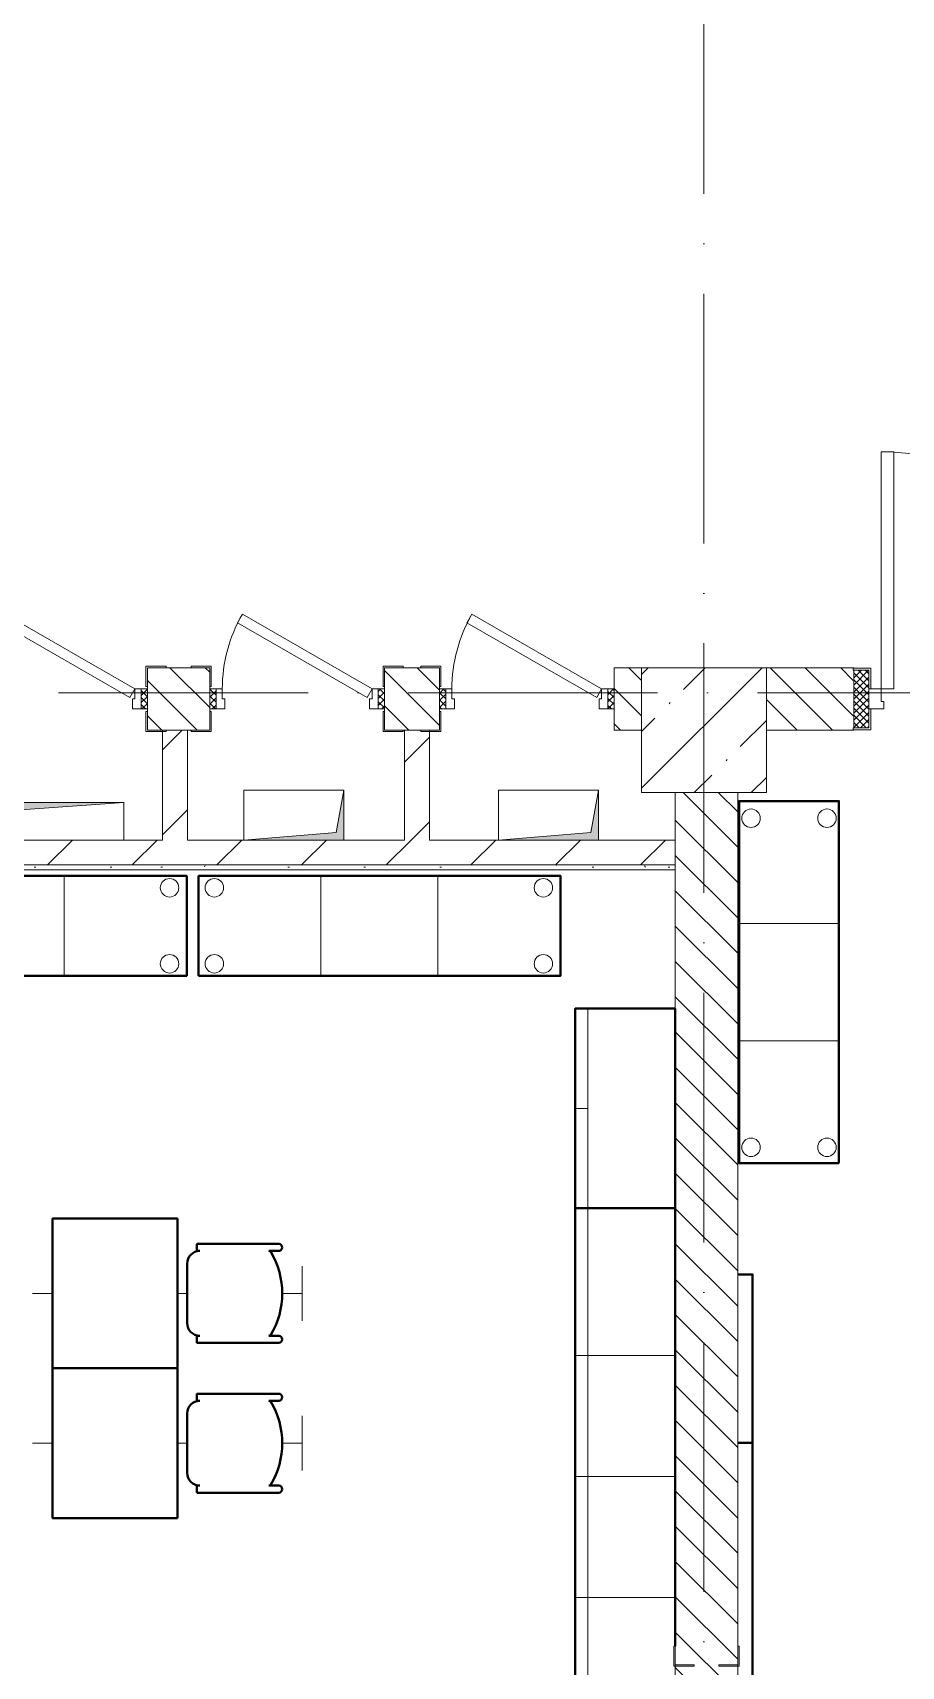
# Model space of a CAD drawing. Header units: millimetres. Extents: x -6467 to 105918, y -7090 to 92481.
# Drawn here: x 51810 to 55291, y 59181 to 65725 of the extents above; entities that cross this region are included whole.
import ezdxf

# ---------------------------------------------------------------- set-up
doc = ezdxf.new("R2010")
doc.units = ezdxf.units.MM
doc.linetypes.add('50_200_ШТРИХ_1Т_ш5_п1_п1_', pattern=[1400, 1000, -200, 0, -200])
doc.linetypes.add('IMPORT-ACAD_ISO02W100', pattern=[3000, 2400, -600])
for name, color, linetype, lineweight in [('A-DOOR', 7, 'Continuous', 9), ('A-DOOR-2', 7, 'Continuous', 5), ('A-DOOR-FRAM', 7, 'Continuous', 9), ('A-DOOR-FRAM-2', 7, 'Continuous', 5), ('A-WALL', 7, 'Continuous', 5), ('A-WALL-FNSH-1', 7, 'Continuous', 5), ('I-WALL', 7, 'Continuous', 5), ('S-COLS', 7, 'Continuous', 9), ('S-COLS-1', 7, 'Continuous', 5)]:
    doc.layers.add(name, color=color, linetype=linetype, lineweight=lineweight)
for name, color, linetype, lineweight, true_color in [('A-GENM-1', 7, 'Continuous', 9, 0xaaaaaa), ('A-GENM-2', 7, 'Continuous', 20, 0xaaaaaa), ('I-WALL-1', 7, 'Continuous', 5, 0x787878), ('M-EQPM-1', 7, 'Continuous', 9, 0xaaaaaa), ('M-EQPM-2', 7, 'Continuous', 9, 0xe2e2e2), ('мебель 2 этаж-1', 7, 'Continuous', 40, 0xaaaaaa), ('Оси-3', 7, '50_200_ШТРИХ_1Т_ш5_п1_п1_', 9, 0xaaaaaa), ('ТХ_невидимый-1', 7, 'IMPORT-ACAD_ISO02W100', 20, 0xaaaaaa), ('ТХ_функционал-2', 7, 'Continuous', 40, 0xaaaaaa), ('ТХ_функционал-4', 7, 'Continuous', 20, 0xaaaaaa)]:
    doc.layers.add(name, color=color, linetype=linetype, lineweight=lineweight, true_color=true_color)
pattern_1 = [(135, (0, 0), (-70.71068, -70.71068), [])]
pattern_2 = [(45, (0, 0), (-169.7056, 169.7056), [])]

# ---------------------------------------------------------------- blocks, each defined once
blk = doc.blocks.new('BSC_Колонна _Прямоугольная - 500х500-V14-АИ_План этажа Радиаторы_2')
at = {"layer": 'S-COLS-1'}
h = blk.add_hatch(dxfattribs=at)
h.set_pattern_fill('FP_42', color=256, style=0, pattern_type=2)
h.set_pattern_definition([(45, (-54500, -62931.04), (-228.0985, 228.0985), []), (45, (-54271.9, -62931.04), (-228.0985, 228.0985), [403.225, -80.645, 6.706, -73.939])])
h.paths.add_polyline_path([(-250, -250), (250, -250), (250, 250), (-250, 250), (-250, 110.7)])
for p, q in [((250, 250), (-250, 250)), ((-250, 250), (-250, -250)), ((250, -250), (250, 250)), ((-250, -250), (250, -250))]:
    blk.add_line(p, q, dxfattribs=at)
blk = doc.blocks.new('Канал вертикальный прямоугольный - Шахта - значок проема-V337-АИ_План этажа Радиаторы_2')
at = {"layer": 'M-EQPM-2'}
blk.add_hatch(color=256, dxfattribs=at).paths.add_polyline_path([(-200, 100), (-200, -100), (-170, 70), (198.3, 100)])
at = {"layer": 'M-EQPM-1'}
for p, q in [((-200, -100), (-200, 100)), ((-200, 100), (200, 100)), ((-170, 70), (-200, -100)), ((-170, 70), (200, 100)), ((200, 100), (200, -100)), ((200, -100), (-200, -100))]:
    blk.add_line(p, q, dxfattribs=at)
blk = doc.blocks.new('Канал вертикальный прямоугольный - Шахта - значок проема-24087326-АИ_План этажа Радиаторы_2')
at = {"layer": 'M-EQPM-2'}
blk.add_hatch(color=256, dxfattribs=at).paths.add_polyline_path([(200, 100), (-200, 100), (-200, -100), (-170, 70)])
at = {"layer": 'M-EQPM-1'}
for p, q in [((-200, -100), (-200, 100)), ((-200, 100), (200, 100)), ((-170, 70), (-200, -100)), ((-170, 70), (200, 100)), ((200, 100), (200, -100)), ((200, -100), (-200, -100))]:
    blk.add_line(p, q, dxfattribs=at)
blk = doc.blocks.new('110_Дверь_СКБ_1Ст_Внутренняя - ДОО_Д-22_Дв_700x2100h_Технический шкаф ЭОМ и СС EI30-25217176-АИ_План этажа Радиаторы_2')
at = {"layer": 'A-DOOR-2'}
h = blk.add_hatch(dxfattribs=at)
h.set_pattern_fill('FP_232', color=256, style=0, pattern_type=2)
h.set_pattern_definition([(135, (1951.41, 189.685), (-14.14214, -14.14214), []), (225, (1951.41, 189.685), (14.14214, -14.14214), [])])
h.paths.add_polyline_path([(362.5, -40), (362.5, 40), (337.5, 40), (337.5, -40)])
at = {"layer": 'A-DOOR-FRAM-2'}
h = blk.add_hatch(dxfattribs=at)
h.set_pattern_fill('FP_233', color=256, style=0, pattern_type=2)
h.set_pattern_definition([(45, (-171.384, 189.685), (-14.1421, 14.1421), []), (135, (-171.384, 189.685), (-14.1421, -14.1421), [])])
h.paths.add_polyline_path([(-312.5, -40), (-312.5, 40), (-337.5, 40), (-337.5, -40)])
at = {"layer": 'A-DOOR'}
for p, q in [((-207.1, 340), (-227.1, 305.4)), ((312.5, 40), (-207.1, 340)), ((-227.1, 305.4), (292.5, 5.4)), ((292.5, 5.4), (312.5, 40))]:
    blk.add_line(p, q, dxfattribs=at)
at = {"layer": 'A-DOOR-2'}
blk.add_arc((312.5, 40), 600, 150, 180, dxfattribs=at)
at = {"layer": 'A-DOOR-FRAM'}
for p, q in [((-312.5, 40), (-337.5, 40)), ((-337.5, 40), (-337.5, -40)), ((-287.5, 40), (-312.5, 40)), ((-312.5, 40), (-312.5, -40)), ((-312.5, -40), (-312.5, 40)), ((-287.5, 0), (-287.5, 40)), ((-277.5, 0), (-287.5, 0)), ((-277.5, -40), (-277.5, 0)), ((312.5, 0), (302.5, 0)), ((302.5, 0), (302.5, -40)), ((312.5, 40), (312.5, 0)), ((337.5, 40), (312.5, 40)), ((337.5, -40), (337.5, 40)), ((362.5, 40), (337.5, 40)), ((337.5, 40), (337.5, -40)), ((362.5, -40), (362.5, 40)), ((-337.5, -40), (-312.5, -40)), ((-312.5, -40), (-277.5, -40)), ((302.5, -40), (337.5, -40)), ((337.5, -40), (362.5, -40))]:
    blk.add_line(p, q, dxfattribs=at)
blk = doc.blocks.new('Канал вертикальный прямоугольный - Шахта - значок проема-24087324-АИ_План этажа Радиаторы_2')
at = {"layer": 'M-EQPM-2'}
blk.add_hatch(color=256, dxfattribs=at).paths.add_polyline_path([(-250, 75), (-250, -75), (-217.5, 42.5), (250, 75)])
at = {"layer": 'M-EQPM-1'}
for p, q in [((-250, -75), (-250, 75)), ((-250, 75), (250, 75)), ((-217.5, 42.5), (250, 75)), ((250, 75), (250, -75)), ((-217.5, 42.5), (-250, -75)), ((250, -75), (-250, -75))]:
    blk.add_line(p, q, dxfattribs=at)
blk = doc.blocks.new('110_Дверь_СКБ_2Ст_Наружная1 - СОШ_Д-07_1760_1440_х2400мм_Все учебные помещения_ читальные залы-25547909-АИ_План этажа Радиаторы_2')
at = {"layer": 'A-DOOR-2'}
h = blk.add_hatch(dxfattribs=at)
h.set_pattern_fill('FP_120', color=256, style=0, pattern_type=2)
h.set_pattern_definition([(135, (1456.41, 189.685), (-14.14214, -14.14214), []), (225, (1456.41, 189.685), (14.14214, -14.14214), [])])
h.paths.add_polyline_path([(839.5, -115), (899.5, -115), (899.5, 115), (839.5, 115)])
at = {"layer": 'A-DOOR-FRAM-2'}
h = blk.add_hatch(dxfattribs=at)
h.set_pattern_fill('FP_121', color=256, style=0, pattern_type=2)
h.set_pattern_definition([(45, (-666.384, 189.685), (-14.1421, 14.1421), []), (135, (-666.384, 189.685), (-14.1421, -14.1421), [])])
h.paths.add_polyline_path([(-860.5, -115), (-800.5, -115), (-800.5, 115), (-860.5, 115)])
at = {"layer": 'A-DOOR'}
for p, q in [((-750.5, 990), (-750.5, 40)), ((-700.5, 990), (-750.5, 990)), ((-700.5, 40), (-700.5, 990)), ((789.5, 630), (739.5, 630)), ((739.5, 630), (739.5, 40)), ((789.5, 40), (789.5, 630)), ((-750.5, 40), (-700.5, 40)), ((739.5, 40), (789.5, 40))]:
    blk.add_line(p, q, dxfattribs=at)
at = {"layer": 'A-DOOR-2'}
for p, q in [((-792.5, 123), (-862.5, 123)), ((-862.5, 123), (-862.5, 115)), ((-862.5, 115), (-800.5, 115)), ((-800.5, 115), (-800.5, 40)), ((-792.5, 40), (-792.5, 123)), ((901.5, 123), (831.5, 123)), ((831.5, 123), (831.5, 40)), ((839.5, 40), (839.5, 115)), ((839.5, 115), (901.5, 115)), ((901.5, 115), (901.5, 123)), ((-800.5, 40), (-792.5, 40)), ((831.5, 40), (839.5, 40)), ((-792.5, -40), (-800.5, -40)), ((-800.5, -40), (-800.5, -115)), ((-792.5, -123), (-792.5, -40)), ((839.5, -40), (831.5, -40)), ((831.5, -40), (831.5, -123)), ((839.5, -115), (839.5, -40)), ((-862.5, -115), (-862.5, -123)), ((-800.5, -115), (-862.5, -115)), ((-862.5, -123), (-792.5, -123)), ((831.5, -123), (901.5, -123)), ((901.5, -115), (839.5, -115)), ((901.5, -123), (901.5, -115))]:
    blk.add_line(p, q, dxfattribs=at)
for centre, radius, start, end in [((-750.5, 40), 950, 0, 90), ((789.5, 40), 590, 90, 180)]:
    blk.add_arc(centre, radius, start, end, dxfattribs=at)
at = {"layer": 'A-DOOR-FRAM'}
for p, q in [((-800.5, 115), (-860.5, 115)), ((-860.5, 115), (-860.5, -115)), ((-800.5, -115), (-800.5, 115)), ((899.5, 115), (839.5, 115)), ((839.5, 115), (839.5, -115)), ((899.5, -115), (899.5, 115)), ((-750.5, 40), (-800.5, 40)), ((-800.5, 40), (-800.5, -40)), ((-750.5, -10), (-750.5, 40)), ((789.5, 40), (789.5, -10)), ((839.5, 40), (789.5, 40)), ((839.5, -40), (839.5, 40)), ((-800.5, -40), (-740.5, -40)), ((-740.5, -10), (-750.5, -10)), ((-740.5, -40), (-740.5, -10)), ((789.5, -10), (779.5, -10)), ((779.5, -10), (779.5, -40)), ((779.5, -40), (839.5, -40)), ((-860.5, -115), (-800.5, -115)), ((839.5, -115), (899.5, -115))]:
    blk.add_line(p, q, dxfattribs=at)
blk = doc.blocks.new('АР_Перемычка1 - АР_Перемычка-25547967-АИ_План этажа Радиаторы_2')
at = {"layer": 'A-GENM-1'}
blk.add_line((-350, -125), (-343, -125), dxfattribs=at)
blk = doc.blocks.new('Фахверк _газобетон торцы_712 - Фахверк _газобетон торцы_-25914078-АИ_План этажа Радиаторы_2')
at = {"layer": 'A-GENM-2'}
for p, q in [((89406, 11134.7), (89325, 11134.7)), ((89325, 11134.7), (89325, 11128.7)), ((89325, 11128.7), (89400, 11128.7)), ((89400, 11128.7), (89400, 11053.7)), ((89406, 11053.7), (89406, 11134.7)), ((89400, 11053.7), (89406, 11053.7)), ((89400, 10953.7), (89400, 10878.7)), ((89406, 10953.7), (89400, 10953.7)), ((89406, 10872.7), (89406, 10953.7)), ((89400, 10878.7), (89325, 10878.7)), ((89325, 10878.7), (89325, 10872.7)), ((89325, 10872.7), (89406, 10872.7))]:
    blk.add_line(p, q, dxfattribs=at)
blk = doc.blocks.new('Фахверк _газобетон торцы_714 - Фахверк _газобетон торцы_-25914118-АИ_План этажа Радиаторы_2')
at = {"layer": 'A-GENM-2'}
for p, q in [((89406, 11134.7), (89325, 11134.7)), ((89325, 11134.7), (89325, 11128.7)), ((89325, 11128.7), (89400, 11128.7)), ((89400, 11128.7), (89400, 11053.7)), ((89406, 11053.7), (89406, 11134.7)), ((89400, 11053.7), (89406, 11053.7)), ((89400, 10953.7), (89400, 10878.7)), ((89406, 10953.7), (89400, 10953.7)), ((89406, 10872.7), (89406, 10953.7)), ((89400, 10878.7), (89325, 10878.7)), ((89325, 10878.7), (89325, 10872.7)), ((89325, 10872.7), (89406, 10872.7))]:
    blk.add_line(p, q, dxfattribs=at)
blk = doc.blocks.new('Фахверк _газобетон торцы_715 - Фахверк _газобетон торцы_-25914138-АИ_План этажа Радиаторы_2')
at = {"layer": 'A-GENM-2'}
for p, q in [((14515, 11134.7), (14434, 11134.7)), ((14434, 11134.7), (14434, 11053.7)), ((14440, 11053.7), (14440, 11128.7)), ((14440, 11128.7), (14515, 11128.7)), ((14515, 11128.7), (14515, 11134.7)), ((14434, 11053.7), (14440, 11053.7)), ((14440, 10953.7), (14434, 10953.7)), ((14434, 10953.7), (14434, 10872.7)), ((14440, 10878.7), (14440, 10953.7)), ((14434, 10872.7), (14515, 10872.7)), ((14515, 10878.7), (14440, 10878.7)), ((14515, 10872.7), (14515, 10878.7))]:
    blk.add_line(p, q, dxfattribs=at)
blk = doc.blocks.new('Фахверк _газобетон торцы_716 - Фахверк _газобетон торцы_-25914158-АИ_План этажа Радиаторы_2')
at = {"layer": 'A-GENM-2'}
for p, q in [((14515, 11134.7), (14434, 11134.7)), ((14434, 11134.7), (14434, 11053.7)), ((14440, 11053.7), (14440, 11128.7)), ((14440, 11128.7), (14515, 11128.7)), ((14515, 11128.7), (14515, 11134.7)), ((14434, 11053.7), (14440, 11053.7)), ((14440, 10953.7), (14434, 10953.7)), ((14434, 10953.7), (14434, 10872.7)), ((14440, 10878.7), (14440, 10953.7)), ((14434, 10872.7), (14515, 10872.7)), ((14515, 10878.7), (14440, 10878.7)), ((14515, 10872.7), (14515, 10878.7))]:
    blk.add_line(p, q, dxfattribs=at)
blk = doc.blocks.new('Фахверк _газобетон торцы_872 - Фахверк _газобетон торцы_-26105779-АИ_План этажа Радиаторы_2')
at = {"layer": 'A-GENM-2'}
for p, q in [((41046, 105920.3), (40965, 105920.3)), ((40965, 105920.3), (40965, 105914.3)), ((40965, 105914.3), (41040, 105914.3)), ((41040, 105914.3), (41040, 105839.3)), ((41046, 105839.3), (41046, 105920.3)), ((41040, 105839.3), (41046, 105839.3)), ((41046, 105739.3), (41040, 105739.3)), ((41040, 105739.3), (41040, 105664.3)), ((41046, 105658.3), (41046, 105739.3)), ((41040, 105664.3), (40965, 105664.3)), ((40965, 105664.3), (40965, 105658.3)), ((40965, 105658.3), (41046, 105658.3))]:
    blk.add_line(p, q, dxfattribs=at)
blk = doc.blocks.new('мебель 2 этаж-28800768-АИ_План этажа Радиаторы_2')
at = {"layer": 'ТХ_невидимый-1'}
for p, q in [((54153.5, 62280.7), (54153.5, 62499.4)), ((54653.5, 62280.7), (54653.5, 62499.4)), ((55153.5, 62280.7), (55153.5, 62499.4)), ((54073.7, 62390), (54153.5, 62390)), ((54692.5, 62390), (54653.5, 62390)), ((55073.7, 62390), (55153.5, 62390)), ((54153.5, 61680.7), (54153.5, 61899.4)), ((54653.5, 61680.7), (54653.5, 61899.4)), ((55153.5, 61680.7), (55153.5, 61899.4)), ((54073.7, 61790), (54153.5, 61790)), ((54692.5, 61790), (54653.5, 61790)), ((55073.7, 61790), (55153.5, 61790))]:
    blk.add_line(p, q, dxfattribs=at)
at = {"layer": 'ТХ_функционал-2'}
for p, q in [((54731, 62562.6), (54731, 62585.7)), ((54733.5, 62588.2), (55059.6, 62588.2)), ((54692.5, 62271.3), (54692.5, 62508.7)), ((54743.8, 62560), (54733.5, 62560)), ((55059.6, 62560), (55020.3, 62560)), ((54731, 62194.4), (54731, 62217.5)), ((54733.5, 62220.1), (54743.8, 62220.1)), ((55059.6, 62191.8), (54733.5, 62191.8)), ((55020.3, 62220.1), (55059.6, 62220.1)), ((54731, 61962.6), (54731, 61985.7)), ((54733.5, 61988.2), (55059.6, 61988.2)), ((54692.5, 61671.3), (54692.5, 61908.7)), ((54743.8, 61960), (54733.5, 61960)), ((55059.6, 61960), (55020.3, 61960)), ((56898.5, 61790.8), (56958.5, 61790.8)), ((54731, 61594.4), (54731, 61617.5)), ((54733.5, 61620.1), (54743.8, 61620.1)), ((55059.6, 61591.8), (54733.5, 61591.8)), ((55020.3, 61620.1), (55059.6, 61620.1))]:
    blk.add_line(p, q, dxfattribs=at)
at = {"layer": 'ТХ_функционал-2', "flags": 128}
for points in [[(57304.1, 62912.2), (57304.1, 64362.2), (56904.1, 64362.2), (56904.1, 62912.2)], [(53240.9, 63662.6), (54690.9, 63662.6), (54690.9, 64062.6), (53240.9, 64062.6)], [(54738.7, 63662.6), (56188.7, 63662.6), (56188.7, 64062.6), (54738.7, 64062.6)], [(56647.9, 62731.3), (56647.9, 63531.3), (56247.9, 63531.3), (56247.9, 62731.3)], [(54653.5, 62090), (54653.5, 62690), (54153.5, 62690), (54153.5, 62090)], [(54653.5, 61490), (54653.5, 62090), (54153.5, 62090), (54153.5, 61490)], [(56898.5, 61790.8), (56958.5, 61790.8)]]:
    blk.add_lwpolyline(points, close=True, dxfattribs=at)
for points in [[(56647.9, 60977.2), (56647.9, 62731.3), (56247.9, 62731.3), (56247.9, 58261.3), (56647.9, 58261.3)], [(56898.5, 58415.8), (56958.5, 58415.8), (56958.5, 59090.8), (56958.5, 61790.8), (56958.5, 62465.8), (56898.5, 62465.8)]]:
    blk.add_lwpolyline(points, dxfattribs=at)
at = {"layer": 'ТХ_функционал-2'}
for centre, radius, start, end in [((54733.5, 62585.7), 2.56, 90, 180), ((54733.5, 62562.6), 2.56, 180, 270), ((55059.6, 62574.1), 14.1, 270, 90), ((54743.8, 62508.7), 51.3, 90, 180), ((55020.3, 62551.5), 8.55, 31.93175, 90), ((54752.6, 62390), 321.2, 328.88631, 31.11369), ((54743.8, 62271.3), 51.3, 180, 270), ((54733.5, 62217.5), 2.56, 90, 180), ((54733.5, 62194.4), 2.56, 180, 270), ((55020.3, 62228.6), 8.55, 270, 328.06825), ((55059.6, 62205.9), 14.1, 270, 90), ((54733.5, 61985.7), 2.56, 90, 180), ((55059.6, 61974.1), 14.1, 270, 90), ((54743.8, 61908.7), 51.3, 90, 180), ((54733.5, 61962.6), 2.56, 180, 270), ((55020.3, 61951.5), 8.55, 31.93175, 90), ((54752.6, 61790), 321.2, 328.88631, 31.11369), ((54743.8, 61671.3), 51.3, 180, 270), ((54733.5, 61617.5), 2.56, 90, 180), ((54733.5, 61594.4), 2.56, 180, 270), ((55020.3, 61628.6), 8.55, 270, 328.06825), ((55059.6, 61605.9), 14.1, 270, 90)]:
    blk.add_arc(centre, radius, start, end, dxfattribs=at)
at = {"layer": 'ТХ_функционал-4'}
for p, q in [((54199.9, 64062.6), (54199.9, 63662.6)), ((55228.7, 64062.6), (55228.7, 63662.6)), ((55697.7, 64062.6), (55697.7, 63662.6)), ((56904.1, 63871.2), (57304.1, 63871.2)), ((56297.8, 63531.3), (56297.8, 62731.3)), ((56904.1, 63402.2), (57304.1, 63402.2)), ((56247.9, 63131.3), (56297.8, 63131.3)), ((56647.9, 62141.3), (56247.9, 62141.3)), ((56647.9, 61656.3), (56247.9, 61656.3)), ((56647.9, 61171.3), (56247.9, 61171.3))]:
    blk.add_line(p, q, dxfattribs=at)
at = {"layer": 'ТХ_функционал-4', "flags": 128}
blk.add_lwpolyline([(56297.8, 63107.3), (56297.8, 58261.3), (56297.8, 57461.3)], dxfattribs=at)
at = {"layer": 'ТХ_функционал-4'}
for centre in [(56951.9, 64293.5), (57256.3, 64293.5), (54622.2, 64014.8), (54801.8, 64014.8), (56120, 64014.8), (54622.2, 63710.4), (54801.8, 63710.4), (56120, 63710.4), (56951.9, 62975.3), (57256.3, 62975.3)]:
    blk.add_circle(centre, 37, dxfattribs=at)

msp = doc.modelspace()

# ---------------------------------------------------------------- hatches: boundary and pattern name
at = {"layer": 'I-WALL'}
h = msp.add_hatch(dxfattribs=at)
h.set_pattern_fill('FP_2', color=256, style=0, pattern_type=2)
h.set_pattern_definition(pattern_1)
h.paths.add_polyline_path([(66330, 62931), (66700, 62931), (66700, 63181), (65440, 63181), (65440, 62931), (66230, 62931)])
h.paths.add_polyline_path([(63870, 62931), (64290, 62931), (64290, 63181), (63750, 63181), (63750, 62931), (63850, 62931)])
h.paths.add_polyline_path([(62624.4, 62931), (63250, 62931), (63250, 63181), (57750, 63181), (57750, 62931), (61450, 62931)])
h.paths.add_polyline_path([(55098, 62931), (55098, 62933), (55098, 63181), (54750, 63179), (54750, 62931)])
h.paths.add_polyline_path([(57250, 62931), (57250, 63181), (56862, 63179), (56862, 62931)])
h.paths.add_polyline_path([(54250, 62931), (54250, 63181), (54140, 63181), (54140, 62931)])
h.paths.add_polyline_path([(53220, 62931), (53440, 62931), (53440, 63181), (53220, 63181), (53220, 63016)])
h.paths.add_polyline_path([(52270, 62931), (52520, 62931), (52520, 63181), (52270, 63181), (52270, 63016)])
h.paths.add_polyline_path([(51570, 62931), (51570, 63181), (51300, 63181), (51300, 62931), (51480, 62931)])
h.paths.add_polyline_path([(50010, 62931), (50600, 62931), (50600, 63181), (48750, 63181), (48750, 62931), (49910, 62931)])
h.paths.add_polyline_path([(48135, 62931), (48250, 62933), (48250, 63181), (48137, 63179), (48135, 62933)])
h.paths.add_polyline_path([(46375, 62931), (46373, 63181), (45750, 63181), (45750, 62931), (46374, 62931)])
h = msp.add_hatch(dxfattribs=at)
h.set_pattern_fill('FP_5', color=256, style=0, pattern_type=2)
h.set_pattern_definition(pattern_2)
h.paths.add_polyline_path([(52430, 62491), (52430, 62931), (52330, 62931), (52330, 62491)])
h = msp.add_hatch(dxfattribs=at)
h.set_pattern_fill('FP_5', color=256, style=0, pattern_type=2)
h.set_pattern_definition(pattern_2)
h.paths.add_polyline_path([(53400, 62491), (53400, 62931), (53300, 62931), (53300, 62491)])
h = msp.add_hatch(dxfattribs=at)
h.set_pattern_fill('FP_2', color=256, style=0, pattern_type=2)
h.set_pattern_definition(pattern_1)
h.paths.add_polyline_path([(54635, 55681), (54635, 62681), (54385, 62681), (54385, 55681)])
h = msp.add_hatch(dxfattribs=at)
h.set_pattern_fill('FP_5', color=256, style=0, pattern_type=2)
h.set_pattern_definition(pattern_2)
h.paths.add_polyline_path([(54385, 62391), (54385, 62491), (50010, 62491), (50010, 62391), (54319.4, 62391)])
at = {"layer": 'I-WALL-1'}
h = msp.add_hatch(dxfattribs=at)
h.set_pattern_fill('FP_3', color=256, style=0, pattern_type=2)
h.set_pattern_definition([(0, (0, 0), (406.4, 101.6), [6.706, -298.094, 6.706, -298.094, -1625.6]), (0, (0, 0), (406.4, 101.6), [-609.6, 6.706, -602.894, 6.706, -298.094, -711.2]), (0, (0, 0), (406.4, 101.6), [-1524, 6.706, -196.494, 6.706, -501.294]), (120, (152.4, 50.8), (-291.18818, 301.15272), [6.706, -298.094, 6.706, -298.094, -1625.6]), (120, (152.4, 50.8), (-291.18818, 301.15272), [-609.6, 6.706, -602.894, 6.706, -298.094, -711.2]), (120, (152.4, 50.8), (-291.18818, 301.15272), [-1524, 6.706, -196.494, 6.706, -501.294]), (240, (203.2, 254), (-115.21182, -402.75272), [6.706, -298.094, 6.706, -298.094, -1625.6]), (240, (203.2, 254), (-115.21182, -402.75272), [-609.6, 6.706, -602.894, 6.706, -298.094, -711.2]), (240, (203.2, 254), (-115.21182, -402.75272), [-1524, 6.706, -196.494, 6.706, -501.294])])
h.paths.add_polyline_path([(54385, 62371), (54385, 62391), (49910, 62391), (49910, 62371), (54319.4, 62371)])

# ---------------------------------------------------------------- linework, layer by layer
at = {"layer": 'A-WALL'}
for p, q in [((52520, 63181), (52270, 63181)), ((52270, 63181), (52270, 63096)), ((52520, 63096), (52520, 63181)), ((53440, 63181), (53220, 63181)), ((53220, 63181), (53220, 63096)), ((53440, 63096), (53440, 63181)), ((54250, 63181), (54140, 63181)), ((54140, 63181), (54140, 63096)), ((55100, 63181), (54750, 63181)), ((52270, 63016), (52270, 62931)), ((52520, 62931), (52520, 63016)), ((53220, 63016), (53220, 62931)), ((53440, 62931), (53440, 63016)), ((54140, 63016), (54140, 62931)), ((52520, 62931), (52270, 62931)), ((53440, 62931), (53220, 62931)), ((54140, 62931), (54250, 62931)), ((54750, 62931), (55100, 62931)), ((54385, 62681), (54385, 55681)), ((54635, 55681), (54635, 62681)), ((49910, 62391), (54385, 62391))]:
    msp.add_line(p, q, dxfattribs=at)
at = {"layer": 'A-WALL-FNSH-1'}
for p, q in [((52330, 62931), (52330, 62491)), ((52430, 62491), (52430, 62931)), ((53300, 62931), (53300, 62491)), ((53400, 62491), (53400, 62931)), ((52330, 62491), (51480, 62491)), ((52656.7, 62491), (52430, 62491)), ((53300, 62491), (53056.7, 62491)), ((53676.7, 62491), (53400, 62491)), ((54385, 62491), (54076.7, 62491)), ((48130, 62371), (54385, 62371))]:
    msp.add_line(p, q, dxfattribs=at)
at = {"layer": 'Оси-3'}
for p, q in [((54500, 91281), (54500, 52458)), ((104718, 63081), (-5267.3, 63081))]:
    msp.add_line(p, q, dxfattribs=at)

# ---------------------------------------------------------------- block references
at = {"layer": 'A-DOOR-2'}
for name, p in [('110_Дверь_СКБ_2Ст_Наружная1 - СОШ_Д-07_1760_1440_х2400мм_Все учебные помещения_ читальные залы-25547909-АИ_План этажа Радиаторы_2', (55960.5, 63056)), ('110_Дверь_СКБ_1Ст_Внутренняя - ДОО_Д-22_Дв_700x2100h_Технический шкаф ЭОМ и СС EI30-25217176-АИ_План этажа Радиаторы_2', (51907.5, 63056)), ('110_Дверь_СКБ_1Ст_Внутренняя - ДОО_Д-22_Дв_700x2100h_Технический шкаф ЭОМ и СС EI30-25217176-АИ_План этажа Радиаторы_2', (52857.5, 63056)), ('110_Дверь_СКБ_1Ст_Внутренняя - ДОО_Д-22_Дв_700x2100h_Технический шкаф ЭОМ и СС EI30-25217176-АИ_План этажа Радиаторы_2', (53777.5, 63056))]:
    msp.add_blockref(name, p, dxfattribs=at)
at = {"layer": 'A-GENM-1'}
for name, p, rotation in [('Фахверк _газобетон торцы_712 - Фахверк _газобетон торцы_-25914078-АИ_План этажа Радиаторы_2', (141670, 74059.8), 180), ('Фахверк _газобетон торцы_715 - Фахверк _газобетон торцы_-25914138-АИ_План этажа Радиаторы_2', (66960, 74059.8), 180), ('Фахверк _газобетон торцы_714 - Фахверк _газобетон торцы_-25914118-АИ_План этажа Радиаторы_2', (142620, 74059.8), 180), ('Фахверк _газобетон торцы_716 - Фахверк _газобетон торцы_-25914158-АИ_План этажа Радиаторы_2', (67880, 74059.8), 180), ('Фахверк _газобетон торцы_872 - Фахверк _газобетон торцы_-26105779-АИ_План этажа Радиаторы_2', (-51279.3, 100227), 269.9999999999993)]:
    msp.add_blockref(name, p, dxfattribs=dict(at, rotation=rotation))
msp.add_blockref('АР_Перемычка1 - АР_Перемычка-25547967-АИ_План этажа Радиаторы_2', (55100, 63056), dxfattribs=at)
at = {"layer": 'M-EQPM-1'}
msp.add_blockref('Канал вертикальный прямоугольный - Шахта - значок проема-24087324-АИ_План этажа Радиаторы_2', (51924.9, 62566), dxfattribs=at)
at = {"layer": 'M-EQPM-1', "rotation": 180}
for name, p in [('Канал вертикальный прямоугольный - Шахта - значок проема-V337-АИ_План этажа Радиаторы_2', (52856.7, 62591)), ('Канал вертикальный прямоугольный - Шахта - значок проема-24087326-АИ_План этажа Радиаторы_2', (53876.7, 62591))]:
    msp.add_blockref(name, p, dxfattribs=at)
at = {"layer": 'S-COLS'}
msp.add_blockref('BSC_Колонна _Прямоугольная - 500х500-V14-АИ_План этажа Радиаторы_2', (54500, 62931), dxfattribs=at)
at = {"layer": 'мебель 2 этаж-1'}
msp.add_blockref('мебель 2 этаж-28800768-АИ_План этажа Радиаторы_2', (-2263.5, -1715.2), dxfattribs=at)

doc.saveas('drawing.dxf')
